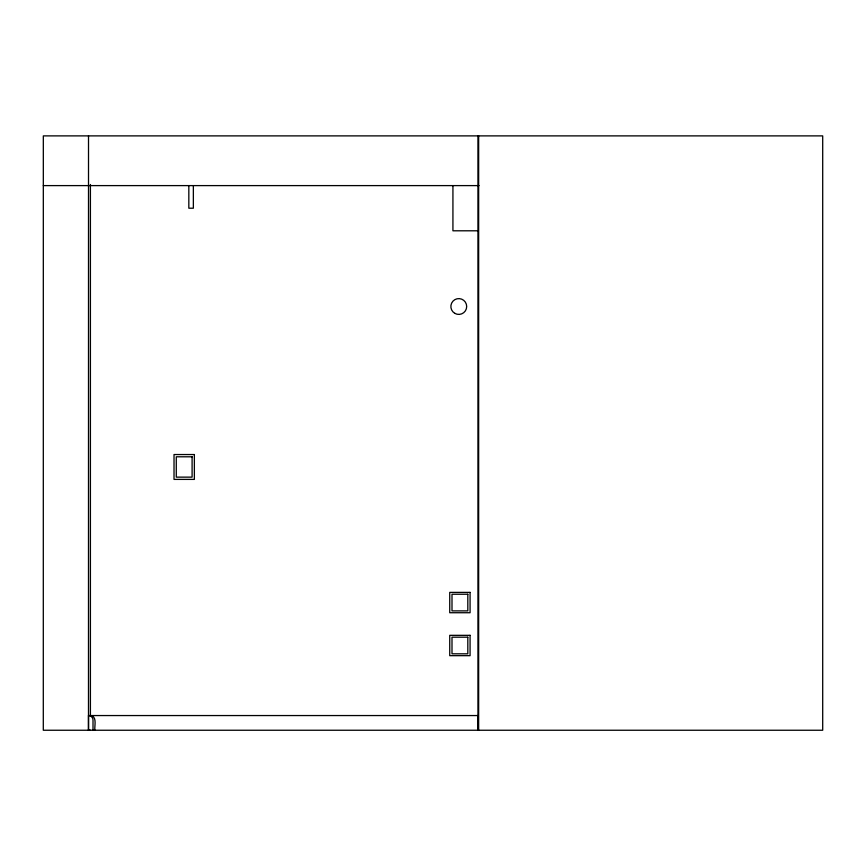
<?xml version="1.0" encoding="UTF-8"?>
<svg xmlns="http://www.w3.org/2000/svg" width="866" height="866" viewBox="0 0 866 866"><rect width="100%" height="100%" fill="white"/><g stroke="black" fill="none" stroke-linecap="round" stroke-linejoin="round"><path stroke-width="1.3" d="M43.322 185.605L43.3 730.244L822.7 730.244L822.7 135.886L43.322 135.886L43.322 185.605L479.06 185.605M90.41 730.244L88.494 730.244L88.516 135.886M478.649 135.886L478.649 730.244L477.935 730.244L477.935 715.554M477.729 230.8L452.929 230.8L452.929 185.605M88.494 730.244L88.494 715.554L478.021 715.554M90.41 715.554C97.447 716.258 94.297 725.881 94.87 730.244L93.008 730.244L93.008 720.079A4.514 4.514 0 0 0 88.494 715.554M477.935 135.886L477.935 730.244M193.356 185.605L193.356 208.208L188.831 208.208L188.831 185.605M90.41 184.512L90.41 715.392M194.363 454.542L174.023 454.542L174.023 479.396L194.363 479.396L194.363 454.542M192.1 456.793L176.285 456.793L176.285 477.134L192.1 477.134L192.1 456.793M470.076 592.387L449.735 592.387L449.735 612.727L470.076 612.727L470.076 592.387M467.813 594.238L451.998 594.238L451.998 610.887L467.813 610.887L467.813 594.238M470.076 635.33L449.735 635.33L449.735 655.67L470.076 655.67L470.076 635.33M467.813 637.181L451.998 637.181L451.998 653.819L467.813 653.819L467.813 637.181M454.823 313.362A7.913 7.913 0 0 0 466.687 306.51A7.913 7.913 0 0 0 454.823 299.658A7.913 7.913 0 0 0 454.823 313.362"/></g></svg>
